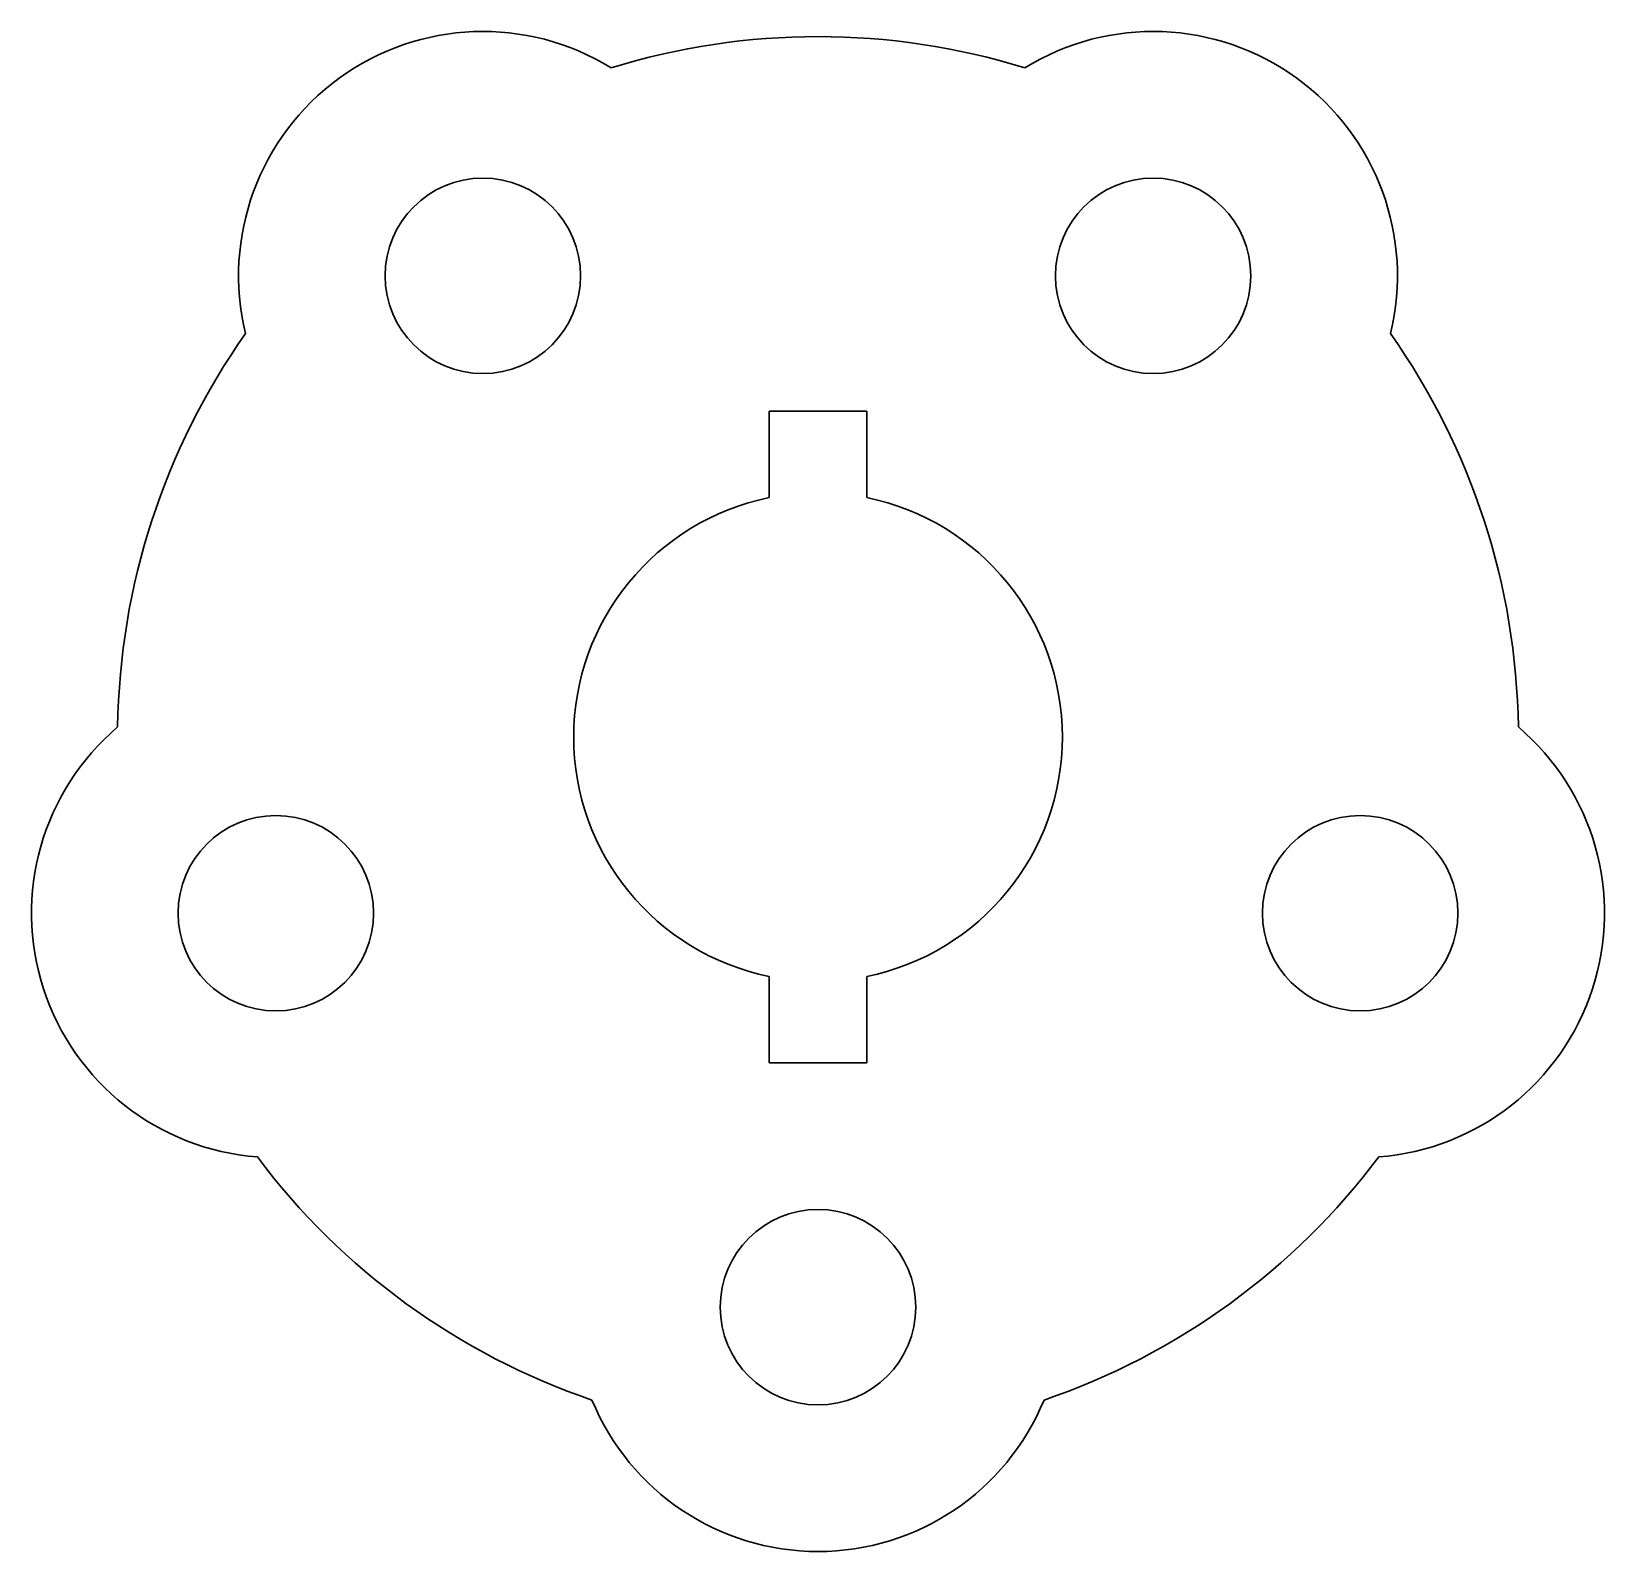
# Model space of a CAD drawing. Header units: centimetres. Extents: x 9297.7 to 9394.3, y -1297.6 to -1204.3.
import ezdxf

# ---------------------------------------------------------------- set-up
doc = ezdxf.new("R2010")
doc.units = ezdxf.units.CM

msp = doc.modelspace()

# ---------------------------------------------------------------- linework, layer by layer
at = {"lineweight": 30}
for p, q in [((9342.989, -1227.643), (9348.989, -1227.643)), ((9342.989, -1227.643), (9342.989, -1232.946)), ((9348.989, -1227.643), (9348.989, -1232.946)), ((9342.989, -1262.34), (9342.989, -1267.643)), ((9348.989, -1262.34), (9348.989, -1267.643)), ((9342.989, -1267.643), (9348.989, -1267.643))]:
    msp.add_line(p, q, dxfattribs=at)
for centre in [(9325.416, -1219.328), (9366.561, -1219.328), (9312.702, -1258.459), (9379.276, -1258.459), (9345.989, -1282.643)]:
    msp.add_circle(centre, 6, dxfattribs=at)
for centre, radius, start, end in [((9325.416, -1219.328), 15, 58.33368, 193.66632), ((9345.989, -1247.643), 43, 72.82445, 107.17555), ((9366.561, -1219.328), 15, 346.33368, 121.66632), ((9345.989, -1247.643), 43, 144.82445, 179.17555), ((9345.989, -1247.643), 43, 0.82445, 35.17555), ((9345.989, -1247.643), 15, 101.53696, 258.46304), ((9345.989, -1247.643), 15, 281.53696, 78.46304), ((9312.702, -1258.459), 15, 130.33368, 265.66632), ((9379.276, -1258.459), 15, 274.33368, 49.66632), ((9345.989, -1247.643), 43, 216.82445, 251.17555), ((9345.989, -1247.643), 43, 288.82445, 323.17555), ((9345.989, -1282.643), 15, 202.33368, 337.66632)]:
    msp.add_arc(centre, radius, start, end, dxfattribs=at)

doc.saveas('drawing.dxf')
